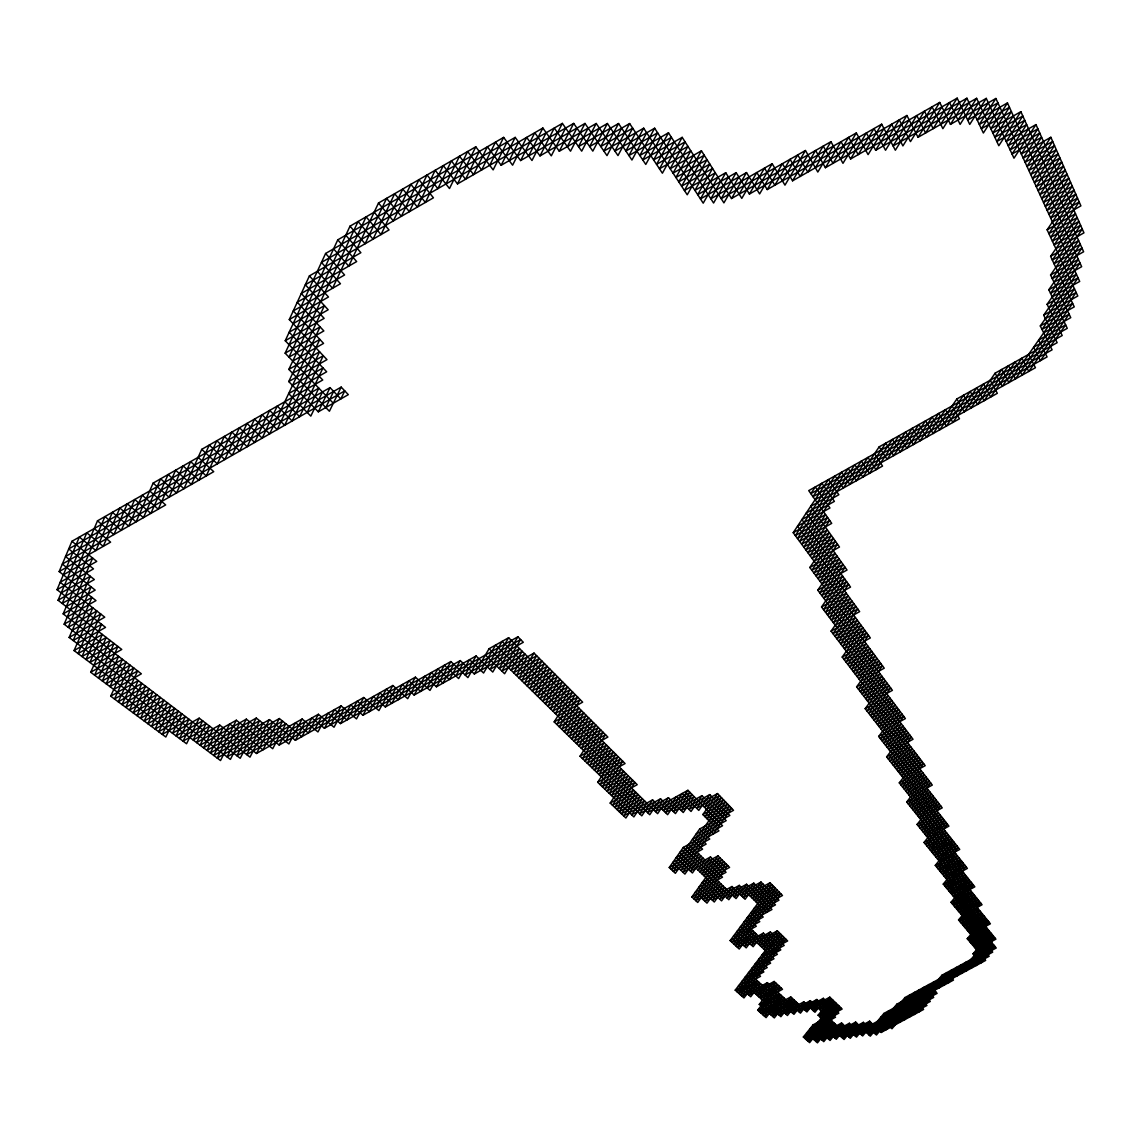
<?xml version="1.0" encoding="UTF-8"?>
<svg xmlns="http://www.w3.org/2000/svg" width="1141" height="1141" viewBox="0 0 1141 1141"><rect width="100%" height="100%" fill="white"/><g stroke="black" fill="none" stroke-linecap="round" stroke-linejoin="round"><path stroke-width="1.5" d="M67.248 616.981L95.987 600.594L59.175 571.555L71.94 541.29L341.173 387.099L348.319 394.643L318.31 411.815L288.759 381.565L324.415 305.645L293.137 323.645M77.16 643.524L105.514 627.379L57.05 589.697L79.357 537.054L95.901 550.561L112.388 512.309L128.676 526.101L142.226 495.223L158.257 509.171L175.628 470.22L191.403 484.454L209.274 445.033L224.791 459.566L239.453 427.747L254.685 442.437L269.675 410.403L284.651 425.293L319.58 351.77L288.858 369.413L329.407 411.245L341.173 387.099M93.79 665.36L121.773 649.457L58.063 600.252L86.773 532.804L103.246 546.354L119.848 508.045L136.064 521.865L153.136 483.099L318.81 388.154L307.171 412.4M57.05 589.697L93.491 568.86L68.731 548.921L344.753 390.878L340.817 398.936L330.02 387.626L97.498 520.838L62.184 603.432L91.137 586.916L69.145 637.462L230.382 759.393L249.679 721.782M113.786 689.464L141.356 673.818L63.169 613.858L104.943 516.573L121.288 530.323L134.766 499.487L150.854 513.407L168.126 474.513L183.972 488.719L201.743 449.354L322.732 379.996L285.25 340.717L325.599 253.473L542.874 128.034L559.29 151.225L607.411 123.499L631.943 160.025L646.69 132.784M366.817 700.146L356.491 718.901L341.102 705.88L256.483 753.474L219.685 725.063L206.963 750.364L259.606 720.698L240.209 758.266L64.138 624.184L92.649 558.092L63.34 574.85M239.71 722.866L220.513 760.548L74.065 650.555L92.82 607.839L64.138 624.184M418.348 679.836L407.694 698.677L392.875 685.499L295.362 740.309L269.49 719.614L249.993 757.125L199.19 718.174L186.554 743.747L90.695 672.249L106.27 637.491L78.044 653.551L96.814 610.963L68.203 627.279L90.282 576.291L61.186 592.906M72.24 630.345L100.793 614.072L82.009 656.517L110.178 640.5L94.589 675.158L122.458 659.327L109.978 686.625L137.619 670.951L122.001 704.567L149.343 689.078L136.863 715.564L163.976 700.217L151.468 726.375L178.367 711.171L165.816 737.015L110.691 696.181L126.266 662.251L98.468 678.039L114.057 643.495L85.946 659.484L101.578 624.312L73.152 640.5L91.979 597.428L63.169 613.858M288.759 381.565L326.968 359.629L289.286 319.551L309.411 275.894L389.024 229.954L374.177 212.197M333.315 403.229L285.15 353.168L337.765 239.852L515.19 137.391L531.977 160.51L546.182 132.713M621.631 128.163L606.998 155.618L584.991 123.442L520.624 160.553L503.652 137.391L350.016 226.16L288.973 357.133L319.837 339.39L277.163 429.572L262.116 414.739L247.212 446.73L231.894 432.068L217.318 463.845L201.743 449.354M288.858 369.413L358.06 221.511L373.064 239.168L394.672 193.685L409.362 211.684L427.062 174.958L437.873 188.65L451.408 160.895L465.557 179.251L479.291 151.468M507.075 142.069L493.14 169.895L475.783 146.804L378.498 203.027L348.747 266.138L333.586 248.866M322.461 391.948L310.808 416.108L288.659 393.588L326.668 371.781L289.186 332.202L328.166 309.767L305.332 284.722L360.87 252.689L345.794 235.231M318.31 411.815L330.02 387.626M325.813 407.522L333.628 391.406M445.931 184.001L459.523 156.189L473.601 174.616L487.407 146.775L501.17 165.26L573.695 123.413L592.821 151.125L607.411 123.499M192.515 721.939L183.059 741.137L209.602 726.161L200.089 745.201L246.328 719.144L279.203 745.059L363.765 697.508L378.898 710.586L392.875 685.499M378.498 203.027L393.345 220.926L410.86 184.329L425.393 202.428L443.293 165.588L457.512 183.901L475.783 146.804M489.703 165.317L503.652 137.391M213.053 728.799L203.54 747.783L256.283 718.06L288.887 743.946L302.137 719.015L317.954 731.937L328.052 713.225L340.489 723.594L450.895 661.552L467.91 677.597L478.906 658.699M501.17 165.26L515.19 137.391M223.094 727.687L210.372 752.917L269.49 719.614M509.214 160.61L518.585 142.054M246.328 719.144L227.03 756.868L285.835 723.779L272.713 748.71L236.344 720.228L217.147 758.009L282.597 721.155L269.476 746.171M520.624 160.553L534.772 132.713L551.288 155.846L565.622 128.063M528.654 155.932L542.874 128.034M317.341 271.316L332.573 288.274L366.118 216.847L381.037 234.561L402.759 189.007L417.378 207.063L435.177 170.266L449.483 188.536L467.653 151.496L481.645 169.966L495.522 142.083L512.594 165.188L526.671 137.391L539.993 155.889L554.269 128.049L570.514 151.197L584.991 123.442M256.283 718.06L236.886 755.741L302.137 719.015M548.008 151.254L562.37 123.385L581.696 151.154L596.23 123.47L617.98 155.575L632.685 128.177L600.779 146.547L610.535 128.149M262.915 723.323L246.698 754.6L318.382 714.28L334.013 727.231L344.211 708.504M559.29 151.225L573.695 123.413M567.305 146.604L576.932 128.092M256.483 753.474L272.77 722.239M279.345 718.545L262.972 749.822L229.712 723.965L213.766 755.47L279.345 718.545L301.852 736.672L311.85 717.946L324.429 728.3L415.41 677.169L429.972 690.419L444.377 665.217L458.639 678.567L469.607 659.641L483.57 673.019L502.126 641.385L625.068 763.543L601.307 776.75M588.171 128.106L578.516 146.59L618.55 123.528L645.777 164.432L660.568 137.362M599.382 128.12L589.669 146.561L629.632 123.556L662.393 173.204L682.19 137.348L723.907 202.884L738.826 176.969M279.203 745.059L289.072 726.375M285.692 741.408L295.605 722.695L308.327 733.021L318.382 714.28M618.55 123.528L603.889 151.097L643.681 128.191L687.239 194.783L707.021 159.669L675.928 177.497L690.776 150.84L659.484 168.797L674.317 141.883M295.362 740.309L305.332 721.625M629.632 123.556L614.928 151.068L654.634 128.22L703.213 203.169L718.046 177.14M314.816 729.37L321.534 716.89M635.722 132.784L625.896 151.026L657.615 132.798L642.811 159.982L682.19 137.348M643.681 128.191L628.933 155.547L668.483 132.798L713.581 203.027L728.457 177.055M324.429 728.3L334.584 709.545L346.964 719.957L357.247 701.173L369.427 711.627L379.839 692.815L391.819 703.327L402.374 684.486L414.154 695.054L517.886 636.806L523.305 642.283L465.1 674.944L476.097 655.989L492.755 672.049L511.382 640.458M330.919 724.649L341.102 705.88M654.634 128.22L639.83 155.504L671.407 137.348L656.56 164.375L687.937 146.362L673.062 173.118L704.225 155.247L684.429 190.49L715.307 172.804L700.46 198.919L746.514 172.576L759.606 193.927L774.768 168.041M340.489 723.594L350.729 704.838L362.952 715.264L460.265 660.596L474.342 673.974L519.526 648.63L504.607 673.732L485.396 655.048M668.483 132.798L653.636 159.925L685.071 141.869L670.195 168.725L701.43 150.812L731.524 198.534L830.933 141.698L842.985 163.32L858.717 137.319M353.439 716.32L363.765 697.508M362.952 715.264L373.321 696.481L385.358 706.964L476.097 655.989M375.888 707.99L386.357 689.164L398.28 699.704L408.892 680.835L420.615 691.432L431.355 672.534L442.893 683.174L453.761 664.247M385.358 706.964L395.87 688.151M693.614 155.29L678.767 181.847L709.802 164.076L694.926 190.376L725.747 172.733L741.793 198.391L756.825 172.505L767.208 189.577L881.665 124.198L895.357 150.227L916.793 115.526L925.593 132.984L941.895 106.869M701.43 150.812L681.605 186.183L712.555 168.454L697.707 194.655L736.159 172.648L749.409 194.041L856.349 132.941L868.087 154.62L883.975 128.591M404.755 696.067L415.41 677.169M414.154 695.054L424.851 676.185L436.433 686.796L520.596 639.559L501.897 671.093L534.017 653.094L582.652 702.143L557.849 715.992M427.091 687.795L437.859 668.868L449.354 679.551L460.265 660.596M725.747 172.733L710.857 198.791L772.186 163.719L784.965 185.142L805.446 150.498L817.812 172.049L833.372 146.062M436.433 686.796L450.895 661.552M736.159 172.648L721.212 198.662L805.446 150.498M455.815 675.914L463.103 663.292M731.524 198.534L746.514 172.576M739.154 194.17L749.166 176.884M749.409 194.041L764.499 168.112L774.825 185.241L790.1 159.269L800.155 176.456L815.601 150.469L825.399 167.713L939.728 102.433L950.453 124.369L995.893 98.468L1079.7 281.442L1052.244 296.902M474.342 673.974L489.104 648.687L508.644 637.719L607.868 737.072L583.664 750.55M757.025 189.691L772.186 163.719M480.789 670.366L495.622 645.036L637.206 784.68L613.772 797.673M767.208 189.577L782.426 163.662L792.553 180.806L906.924 115.483L918.034 137.305L986.266 98.383L1013.978 158.2L1035.985 124.597L1083.95 232.85L1055.881 248.695M508.644 637.719L490.002 669.396L522.221 651.326L511.011 670.138L536.669 655.761L521.708 680.606L547.167 666.358L532.248 690.918L557.507 676.784L542.603 701.059L567.676 687.039L552.815 711.057L577.703 697.151L559.19 726.76L583.835 713.011L569.088 736.387L593.562 722.738L578.844 745.857L603.133 732.322L584.82 760.847L608.88 747.455L594.29 769.99L618.18 756.711L600.009 784.509L623.699 771.359L609.223 793.323L632.742 780.273L614.714 807.386L638.019 794.464L623.671 815.886L652.595 799.87L667.613 814.674L682.147 793.494L698.777 810.395L709.773 794.607L729.841 815.473L696.081 834.114L706.136 844.098L672.734 862.525L684.914 874.092L699.005 854.181L671.279 869.456L699.69 828.979L733.506 810.31L717.532 793.565L688.95 809.368L696.252 798.828M782.426 180.891L797.759 154.891L807.757 172.12L823.26 146.091L833.001 163.377L848.676 137.319L858.16 154.648L874.02 128.576L885.53 150.255L906.924 115.483M517.886 636.806L499.173 668.455L524.917 654.021L513.707 672.776L539.308 658.428L524.361 683.202L549.762 668.983L534.844 693.471L560.06 679.366L545.17 703.569L570.2 689.592L555.339 713.524L580.184 699.647L561.672 729.185L586.289 715.45L571.541 738.769L595.973 725.148L581.254 748.211L605.514 734.704L587.201 763.144L611.219 749.78L596.629 772.257L620.49 758.993L602.334 786.72L625.967 773.598L611.505 795.505L634.981 782.484L616.967 809.525L640.229 796.632L625.881 817.997L610.193 803.079L628.235 775.837L604.63 788.93L622.786 761.275L598.968 774.511L613.558 752.104L589.569 765.44L604.188 742.791L580.027 756.226L641.798 815.815L652.595 799.87M792.553 180.806L807.942 154.848M815.359 167.77L830.933 141.698M527.584 656.688L516.388 675.401L541.946 661.081L526.999 685.784L552.358 671.593L537.44 696.01L562.613 681.933L547.723 706.079L572.711 692.116L554.184 721.896L649.728 814.731L660.553 798.8L675.443 813.59L690.005 792.439L655.476 811.551L662.707 800.939M534.017 653.094L519.055 678.011L544.557 663.72L529.624 688.351L554.94 674.188L540.035 698.534L565.152 684.5L550.276 708.575L575.207 694.641L556.694 724.335L581.382 710.543L566.621 733.991L591.138 720.328L576.419 743.504L600.751 729.94L582.423 758.551L606.541 745.13L591.937 767.722L615.869 754.401L597.699 782.284L633.854 816.899L644.622 800.939L621.446 813.775L635.808 792.296L612.46 805.232L630.488 778.062L606.926 791.127L621.417 769.105L597.699 782.284M825.399 167.713L841.017 141.698L850.573 158.984L957.171 98.155L969.736 124.426L986.266 98.383M840.603 159.027L856.349 132.941M850.573 158.984L866.361 132.941L875.66 150.284L966.912 98.226L983.371 133.026L999.901 107.225M865.762 150.327L881.665 124.198M875.66 150.284L891.62 124.226L902.902 145.92L924.438 111.162L933.167 128.662L949.526 102.505L960.109 124.398L976.61 98.311L998.803 145.734L1020.867 111.69L1083.622 251.762L1055.796 267.45M883.248 145.962L899.265 119.862L910.461 141.612L932.083 106.812L942.88 128.676L959.281 102.576M909.163 119.891L893.103 145.948L976.61 98.311M918.034 137.305L939.728 102.433M940.74 124.355L957.171 98.155M950.453 124.369L966.912 98.226M958.012 120.062L968.994 102.647M978.678 102.719L967.668 120.09L997.904 102.861L981.346 128.748L1011.411 111.633L994.852 137.277L1024.732 120.29L1008.188 145.706L1037.868 128.833L1021.338 154.021L1050.847 137.277L1080.898 205.865L1052.458 221.939M988.306 102.79L977.267 120.133L1007.46 102.932L1081.654 266.694L1054.013 282.269M995.893 98.468L979.32 124.44L1009.443 107.297L992.87 133.026L1022.807 115.997L1006.234 141.498L1035.985 124.597M580.027 756.226L598.369 727.559L573.98 741.137L588.713 717.889L564.153 731.595L578.915 708.09L554.184 721.896M1007.46 102.932L990.873 128.762L1020.867 111.69M1013.365 115.954L996.835 141.513L1026.643 124.569L1010.127 149.899L1039.736 133.069L1023.235 158.157L1052.672 141.455L1030.737 174.53L1059.918 157.986L1038.096 190.618L1067.035 174.231L1045.341 206.421L1074.023 190.19L1047.124 229.783L1077.789 296.004L1043.687 315.173L1057.137 342.685L956.9 398.936L933.124 433.537L925.551 420.829L906.824 448.27L899.037 435.705L875.988 469.75L867.973 457.384L849.831 484.412L841.616 472.174L797.473 538.466L829.664 520.453L807.928 552.757L833.443 538.495L811.879 570.286L837.137 556.18L819.994 581.268L845.067 567.277L823.759 598.212L848.59 584.377L827.453 614.828L852.042 601.15L831.076 631.144L913.014 739.268L890.565 751.648M1028.54 128.819L1012.053 154.064L1041.605 137.277L1025.117 162.279L1054.498 145.62L1032.591 178.581L1061.715 162.079L1039.922 194.598L1068.789 178.253L1047.124 210.329L1075.749 194.141L1048.893 233.605L1077.204 217.617L1050.604 256.368L1074.252 306.872L1040.307 325.955L1052.102 349.816L879.169 446.844L856.363 480.746L848.205 468.48L799.57 541.347L831.703 523.362L808.727 490.616L1047.081 356.919L1038.667 340.047L1065.637 324.9L1040.407 360.656L1033.632 347.221L1067.277 328.337L1048.821 289.757L1080.285 244.317L1052.344 260.077L1078.901 221.44L1050.647 237.399L1077.475 198.063L1048.907 214.208L1070.543 182.246L1041.733 198.548L1063.498 166.144L1034.431 182.617L1056.309 149.756L1027 166.386L1043.459 141.455M1050.847 137.277L1028.868 170.465L1058.121 153.878L1036.27 186.625L1065.266 170.194L1043.544 202.499L1072.283 186.225L1050.69 218.088L1079.186 201.971L1052.401 241.179L1080.584 225.262L1054.07 263.771L1081.953 248.053L1050.533 293.337L1078.06 277.848L1042.018 329.407L1069.103 314.174L1028.783 371.438L1021.922 358.131L1002.212 386.343L995.137 373.164L1062.2 335.525L1047.096 304.305L1078.331 259.378L1050.576 275.01L1070.757 317.654L1043.715 332.844M846.322 651.269L870.341 637.933L793.223 532.676L828.452 479.548L838.835 494.738L806.288 512.979L847.021 570.029L822.005 583.978M646.804 803.079L639.616 813.718L668.469 797.744L683.245 812.52L694.184 796.703L665.488 812.577L676.371 796.689L691.018 811.465L701.986 795.662L726.189 820.636L692.501 839.22L702.571 849.146L669.239 867.531L675.358 873.307L725.576 801.995L702.87 814.546L718.93 830.862L679.794 852.455L728.799 899.721L739.297 885.373L766.695 912.401L780.729 893.688L754.23 908.222L763.215 917.036L736.972 931.427L753.16 946.702L763.415 933.11L780.801 949.883L755.199 963.888L735.218 990.16L743.961 997.933L757.196 980.675L736.972 991.714L780.786 934.222L760.091 945.547L770.375 931.969L784.224 945.418L758.58 959.453L767.237 967.568L741.835 981.46L780.886 1016.717L794.05 999.987L764.413 1016.146L780.858 995.08L760.961 1005.92M860.685 681.234L884.232 668.198L809.839 567.505L831.404 535.628L805.86 549.919L827.61 517.515L795.348 535.571L835.027 475.868L843.299 488.063L861.384 461.078L869.442 473.415L892.405 439.413L900.249 451.964L918.919 424.538L926.549 437.217L945.461 409.648L952.878 422.455L976.896 387.726L984.084 400.748L1008.53 365.648L1015.49 378.898L1076.148 292.453L1048.807 307.828M654.763 802.009L647.56 812.634L687.923 790.299L722.553 825.756L683.331 847.392L669.239 867.531M668.469 797.744L657.615 813.661L489.104 648.687M670.608 799.87L663.363 810.481L692.102 794.578L681.163 810.438L709.773 794.607M869.2 703.17L892.405 690.334L817.769 590.168L839.134 558.976L813.918 573.039L835.454 541.347L809.996 555.567L827.325 529.866L801.681 544.214L854.794 464.772L862.91 477.081L885.787 443.122L893.688 455.644L912.287 428.26L919.974 440.911L938.815 413.37L946.303 426.149L970.235 391.463L977.48 404.456L1001.841 369.413L1008.844 382.62L1074.494 288.887L1047.096 304.305M687.923 790.299L673.333 811.508L701.986 795.662M882.635 731.139L905.398 718.573L821.549 606.969L842.728 576.248L817.769 590.168M1050.576 275.01L1082.267 229.07L1054.141 244.944L1075.492 213.766L1047.124 229.783M995.137 373.164L970.863 408.164L963.56 395.2L939.713 429.843L932.183 417.107L913.399 444.591L905.654 431.983L887.113 459.324L879.169 446.844M704.04 797.773L696.723 808.313L719.543 795.691L704.896 816.614L727.573 804.091L680.877 870.269L702.999 858.075L692.416 872.965L676.256 857.504L709.731 839.034L699.69 828.979M1043.687 315.173L1079.999 263.043L1052.287 278.646L1078.616 240.58L1050.604 256.368M711.813 796.732L704.468 807.243L721.568 797.801L706.921 818.668L729.555 806.174L682.903 872.18L710.501 856.977L726.047 872.295L698.791 887.284L714.28 902.003L724.735 887.612L703.113 899.493L727.673 865.491L705.794 877.529M1040.307 325.955L1076.405 274.225L1048.821 289.757M702.87 814.546L717.532 793.565M903.159 777.791L925.194 765.668L842.215 657.059L862.938 627.835L838.763 641.271L855.436 617.595L831.076 631.144M704.981 860.014L697.907 869.941L719.928 857.804L691.86 896.969L697.721 902.46L725.747 863.58L703.826 875.646L717.989 855.864L729.584 867.402L702.285 882.421L721.554 900.862L732.023 886.5L745.087 899.279L755.627 884.988M710.501 856.977L699.889 871.852L721.882 859.743L693.814 898.808L720.912 883.904L706.978 903.144L695.325 892.134L722.51 877.187L688.936 844.311M712.469 858.916L701.872 873.749L723.808 861.669L695.768 900.634L722.824 885.758L712.369 900.178L739.297 885.373M910.547 797.017L932.297 785.065L856.634 686.853L877.087 658.528L853.382 671.678L869.841 648.716L845.966 661.965L866.647 632.898L842.557 646.291L859.202 622.744L834.927 636.222L855.864 606.399L831.361 620.034L848.205 595.859L823.517 609.594L844.697 578.972L819.78 592.864L841.117 561.757L815.958 575.791L837.465 544.186L812.064 558.391L829.379 532.747L803.777 547.067L825.542 514.577L793.223 532.676M726.632 889.467L719.657 899.051L746.556 884.261L771.972 909.505L740.395 926.82L773.997 958.754L748.496 972.702L793.936 1014.335L803.835 1001.841L814.974 1012.267L824.914 999.83M733.905 888.34L726.917 897.91L753.787 883.148L775.466 904.856L743.832 922.199L777.392 954.332L751.848 968.295L760.534 976.325L735.218 990.16M920.844 819.595L942.238 807.857L865.178 708.661L885.416 680.963L862.054 693.899L882.449 665.802L858.873 678.866L875.275 656.089L851.543 669.254L868.001 646.248L844.098 659.512L864.792 630.374L840.66 643.781L857.319 620.176L833.016 633.683L853.953 603.774L829.407 617.438L846.265 593.192L821.549 606.969M741.165 887.213L734.162 896.783L761.004 882.036L778.975 900.178L747.284 917.564L756.298 926.25L730.14 940.583L739.225 949.027L752.86 930.842L731.98 942.295L773.598 886.429L752.261 898.152L762.816 883.876L741.379 895.656L748.41 886.101M746.556 884.261L736.031 898.595L683.331 847.392M753.787 883.148L743.233 897.468L770.004 882.777L782.498 895.485L750.749 912.9L759.763 921.657L733.549 936.019L746.2 947.857L756.44 934.265L735.617 945.675L777.178 890.066L755.898 901.747L770.004 882.777M761.004 882.036L750.421 896.341L771.801 884.603L730.14 940.583M764.641 885.716L754.087 899.949L775.395 888.254L733.791 943.978L754.657 932.554L744.417 946.189L770.375 931.969M927.79 837.708L948.913 826.141L878.67 736.473L898.652 709.588L875.732 722.239L891.806 700.474L868.729 713.225L888.925 685.67L865.634 698.549L881.893 676.228L858.446 689.221L878.884 660.967L855.222 674.074L871.653 651.183L847.834 664.404L868.501 635.423L844.44 648.773L861.07 625.297L836.852 638.76L857.761 609.009L833.301 622.615L850.131 598.512L825.499 612.218L846.651 581.682L821.777 595.545L843.099 564.524L817.983 578.53L835.141 553.385L809.839 567.505M938.986 860.785L959.738 849.432L886.643 756.868L906.41 730.554L883.804 743.019L903.715 716.334L880.923 728.928L896.94 707.32L873.992 720L890.066 698.164L866.96 710.957L887.17 683.316L863.851 696.224L880.125 673.846L856.634 686.853M758.209 935.962L751.377 945.033L777.321 930.828L787.647 940.954L761.96 955.003L770.617 963.175L745.159 977.081L787.418 1015.519L797.288 1003.01L772.671 1016.431L785.821 999.659M765.183 934.821L758.337 943.864L779.046 932.525L755.199 963.888L763.885 971.947L738.512 985.81L750.707 996.749L760.648 983.827L740.48 994.838L784.224 937.602L763.6 948.884L777.321 930.828M772.129 933.666L761.86 947.215L782.512 935.92L738.726 993.283L758.922 982.258L748.981 995.194L774.126 981.474L782.512 989.276L762.545 1000.158M946.93 879.568L967.383 868.401L899.293 782.869L918.805 757.296L896.612 769.505L912.315 748.81L889.98 761.118L909.719 734.932L887.199 747.355L903.073 726.147L880.396 738.669L900.349 711.841L877.472 724.478L893.517 702.756L870.483 715.493L890.665 688.009L867.417 700.859L883.662 678.61L860.257 691.56L880.667 663.377L857.048 676.47L873.478 653.65L849.688 666.843L866.176 643.766L842.215 657.059M762.359 985.396L755.727 994.011L775.809 983.043L759.264 1004.408L774.325 1017.915L790.77 996.949L806.929 1011.967L816.856 999.487L835.526 1017.23L806.587 1032.962L817.455 1042.845L833.757 1022.735L804.918 1038.424L834.47 1001.655L819.837 1009.614L829.807 997.163L842.144 1009.043L813.105 1024.846L803.35 1036.998L809.597 1042.646L839.091 1006.105L819.666 1016.674L832.93 1000.158L813.39 1010.783L823.346 998.318L838.835 1013.151L809.839 1028.911L823.759 1041.662L836.795 1025.616M850.886 1024.689L841.06 1036.698L869.627 1021.195L881.137 1032.462L923.597 1009.443L909.762 994.952L876.431 1035.03L863.395 1022.35L850.273 1038.324L810.352 1000.657L800.44 1013.151L767.394 982.643L757.439 995.551L777.492 984.612L757.681 1010.142L766.082 1017.629L782.512 996.606L757.681 1010.142M954.646 897.839L974.828 886.828L906.71 801.995L926.036 776.935L904.143 788.973L923.611 763.586L901.533 775.737L917.193 755.185L894.972 767.422L910.689 746.67L888.311 758.993L908.065 732.75L885.502 745.187L901.39 723.936L878.67 736.473M769.091 984.227L759.15 997.091L779.175 986.166L759.378 1011.653L784.167 998.133L771.016 1014.948L795.676 1001.498L785.792 1014.035L810.352 1000.657M774.126 981.474L760.847 998.632L780.843 987.721L761.061 1013.151L790.77 996.949M962.148 915.595L982.059 904.742L917.064 824.444L936.148 800.026L914.626 811.836L929.972 792.068L908.307 803.977L927.604 778.989L905.754 790.998L921.286 770.774L899.293 782.869M970.791 934.45L990.402 923.782L924.039 842.457L942.937 818.511L921.686 830.163L940.726 805.917L919.304 817.669L934.607 798.044L913.057 809.882L928.417 790.071L906.71 801.995M798.914 1004.522L792.325 1012.851L816.856 999.487M805.432 1003.338L798.828 1011.668L823.346 998.318M811.95 1002.169L805.332 1010.484L829.807 997.163M818.439 1000.999L811.807 1009.3L831.375 998.66L818.111 1015.205L844.055 1039.494L857.148 1023.52L828.523 1039.066L841.602 1023.006L856.477 1037.14L869.627 1021.195M976.553 949.669L995.922 939.143L935.278 865.406L953.947 842.101L933.067 853.525L948.071 834.67L927.062 846.166L945.932 822.333L924.752 833.943L939.927 814.674L918.605 826.355L937.674 801.995L916.18 813.79L931.527 794.065L909.89 805.945L929.173 781.014L907.366 793.009L922.869 772.842L900.919 784.908L920.416 759.407L898.267 771.587L913.941 750.949L891.649 763.229L911.374 737.1L888.882 749.494L904.742 728.357L882.093 740.851L902.032 714.095L879.198 726.703L895.243 705.038L872.237 717.746L888.34 695.867L865.178 708.661M881.137 1032.462L914.554 992.342L926.963 1005.449L875.004 1033.632L904.97 997.548L996.236 947.986L943.265 884.104L961.72 861.284L941.14 872.537L955.987 854.081L935.278 865.406M844.611 1025.859L834.798 1037.882L863.395 1022.35M872.523 1024.033L862.667 1035.971L849.389 1023.263L836.31 1039.28L817.94 1022.208M821.406 1011.083L836.011 1003.139L806.487 1039.836L835.283 1024.176L822.233 1040.264L855.664 1022.094L870.283 1036.185L896.812 1004.208L992.699 952.136L951.023 902.274L969.294 879.939L948.984 891.007L963.689 872.951L943.265 884.104M855.664 1022.094L842.557 1038.096L871.082 1022.621L861.213 1034.573L937.118 993.369L928.931 984.526L891.977 1028.754L880.595 1017.444L985.667 960.394L967.24 938.701L985.111 917.321L965.4 928.047L979.777 910.76L959.938 921.571L977.994 899.736L958.012 910.632L972.531 892.989L952.421 903.957L970.677 881.665L950.41 892.718L965.086 874.705L944.705 885.844L963.147 863.067L942.594 874.306L957.427 855.893L936.747 867.203L955.402 843.941L934.55 855.351L949.554 836.538L928.574 848.02L947.429 824.244L926.278 835.825L941.439 816.599L920.145 828.266L939.2 803.949L917.749 815.729L933.067 796.061L911.474 807.914L930.742 783.054L908.963 795.02L924.452 774.896L902.531 786.948L922.014 761.503L899.907 773.669L915.567 753.074L893.317 765.326L909.035 744.517L886.643 756.868M858.631 1024.946L848.79 1036.927L953.491 980.076L946.788 972.603L909.434 1017.116L896.812 1004.208M864.864 1023.777L855.008 1035.743L935.763 991.914L918.876 1011.996L904.97 997.548M890.565 1027.356L924.139 987.136L933.723 997.405L867.388 1033.404L883.918 1013.436L989.176 956.272L958.554 919.931L976.639 898.053L956.614 908.978L971.162 891.292L951.023 902.274M958.554 919.931L978.422 909.12L964.031 926.435L983.784 915.681L969.451 932.853L989.09 922.17L971.248 943.422L990.745 932.839L973.031 953.833L980.875 963.004L994.952 946.431L941.967 975.213L904.713 1019.683L893.46 1008.245M457.512 183.901L562.37 123.385M539.993 155.889L596.23 123.47M289.286 319.551L328.48 296.988L309.411 275.894M285.25 340.717L324.13 318.353L301.295 293.494L356.662 261.574L337.765 239.852M289.072 344.739L320.093 326.897L269.661 433.865L254.557 419.075L239.724 451.009L224.349 436.39L206.279 475.94L190.633 461.62L176.541 492.969L160.639 478.806L143.452 517.643L127.293 503.766L113.915 534.544L97.498 520.838M285.15 353.168L323.844 330.933L297.273 302.237L344.582 274.967L325.599 253.473M292.766 361.084L323.559 343.384L293.266 310.923L340.446 283.738L321.462 262.416L433.423 197.807L418.961 179.636L401.347 216.305L386.585 198.363L365.091 243.76L350.016 226.16M292.638 373.307L323.274 355.707L292.153 420.986L277.249 406.068L262.173 438.158L246.998 423.411L232.251 455.288L216.819 440.711L198.834 480.204L183.131 465.913L169.11 497.219L153.136 483.099M292.51 385.401L323.003 367.915L299.655 416.693L284.822 401.732M59.175 571.555L110.606 542.146L94.204 528.554M58.063 600.252L94.332 579.542L65.522 556.508L213.724 471.675L198.149 457.313M66.278 606.598L95.174 590.111L62.341 564.053L165.659 504.935L149.685 490.944M69.145 637.462L104.744 617.181L60.188 582.281L96.728 561.401L71.94 541.29M74.065 650.555L102.362 634.453L89.882 662.436L117.922 646.491L102.319 680.92L130.074 665.16L114.485 698.991L141.94 683.43L129.461 710.087L156.702 694.669L144.194 720.998L171.207 705.723L158.67 731.723L185.47 716.577L176.028 735.888L202.684 720.841L193.171 740.01L219.685 725.063M90.695 672.249L118.621 656.389L106.156 683.773L133.854 668.055L118.25 701.786L145.649 686.254L133.169 712.825L160.353 697.451L147.831 723.694L174.801 708.447L162.25 734.376L188.992 719.272L179.551 738.512L206.15 723.508L196.637 742.606L236.344 720.228M110.691 696.181L138.204 680.592L125.738 707.334L153.037 691.874L140.528 718.288L167.599 702.97L155.076 729.056L181.932 713.881L172.491 733.249L199.19 718.174M1045.398 318.667L1072.611 303.363L1022.136 375.175L1015.233 361.897L990.702 397.039L983.571 383.975L964.245 411.872L956.9 398.936M815.088 499.687L959.481 418.761L952.107 405.925M814.118 561.187L839.476 547.024L810.68 506.347L882.535 466.084L874.577 453.676M825.742 600.879L850.53 587.073L801.909 519.569L834.385 501.384L821.877 483.242L812.977 496.677L997.334 393.317L990.245 380.224M835.241 625.197L859.644 611.619L797.559 526.129L829.949 507.987L815.302 486.936L810.852 493.654L1035.429 367.716L1028.64 354.366M610.193 803.079L633.583 790.114L619.206 811.65L642.426 798.786L631.658 814.802L660.553 798.8M706.507 809.326L723.579 799.898L673.318 871.382L701.002 856.135L690.419 871.054L717.989 855.864M708.946 820.721L731.538 808.242L713.325 833.957L705.323 825.87M691.86 896.969L719.001 882.05L705.052 901.319L732.023 886.5M757.71 903.544L778.961 891.877L737.414 947.358L763.415 933.11M917.064 824.444L938.415 812.734L923.226 832.06L944.434 820.436L925.551 844.326L946.602 832.787L931.569 851.699L952.478 840.247L937.517 858.973L958.297 847.606L939.685 870.768L960.294 859.501L945.49 877.828L965.985 866.632L947.558 889.295L967.896 878.199L953.234 896.141L973.444 885.116L955.231 907.309L975.27 896.37L960.779 913.941L980.704 903.087L962.676 924.823L982.458 914.055L968.096 931.256L987.764 920.559L969.921 941.853L989.432 931.241L975.227 948.114L994.638 937.574L966.513 970.806L961.221 964.758L943.949 985.268L938.53 979.32M924.039 842.457L945.119 830.919L930.072 849.86L951.023 838.393L936.034 857.162L956.857 845.781L938.216 868.986L958.868 857.704L944.049 876.06L964.573 864.849L946.131 887.57L966.498 876.459L951.822 894.43L972.061 883.391L953.833 905.626L973.901 894.687L959.396 912.287L979.349 901.419L961.307 923.197L981.117 912.415L966.755 929.658L986.437 918.947L968.581 940.284L988.12 929.658L973.915 946.559L993.34 935.991L961.735 973.401L956.4 967.368L939.171 987.849L933.737 981.93L899.992 1022.236L888.696 1010.84L868.843 1034.801L930.329 1001.427L919.346 989.746L885.858 1029.909L877.272 1021.452M765.354 950.539L785.935 939.271L742.221 996.393L767.394 982.643M759.264 1004.408L779.189 993.54L762.744 1014.649L792.41 998.475L779.246 1015.233L803.835 1001.841M818.111 1015.205L837.551 1004.622L808.042 1041.234L841.602 1023.006M821.235 1018.129L840.617 1007.574L814.374 1040.05L843.113 1024.433L830.049 1040.464L813.105 1024.846M967.24 938.701L986.808 928.061L972.588 944.99L992.042 934.422L956.942 975.997L951.594 969.993L914.155 1014.563L901.59 1001.613M803.35 1036.998L832.231 1021.295L815.929 1041.448L849.389 1023.263M973.031 953.833L992.37 943.336L971.305 968.196L966.028 962.148L948.727 982.672L941.967 975.213M974.357 955.374L993.668 944.891L976.083 965.6L970.848 959.524M883.918 1013.436L895.271 1024.803"/></g></svg>
